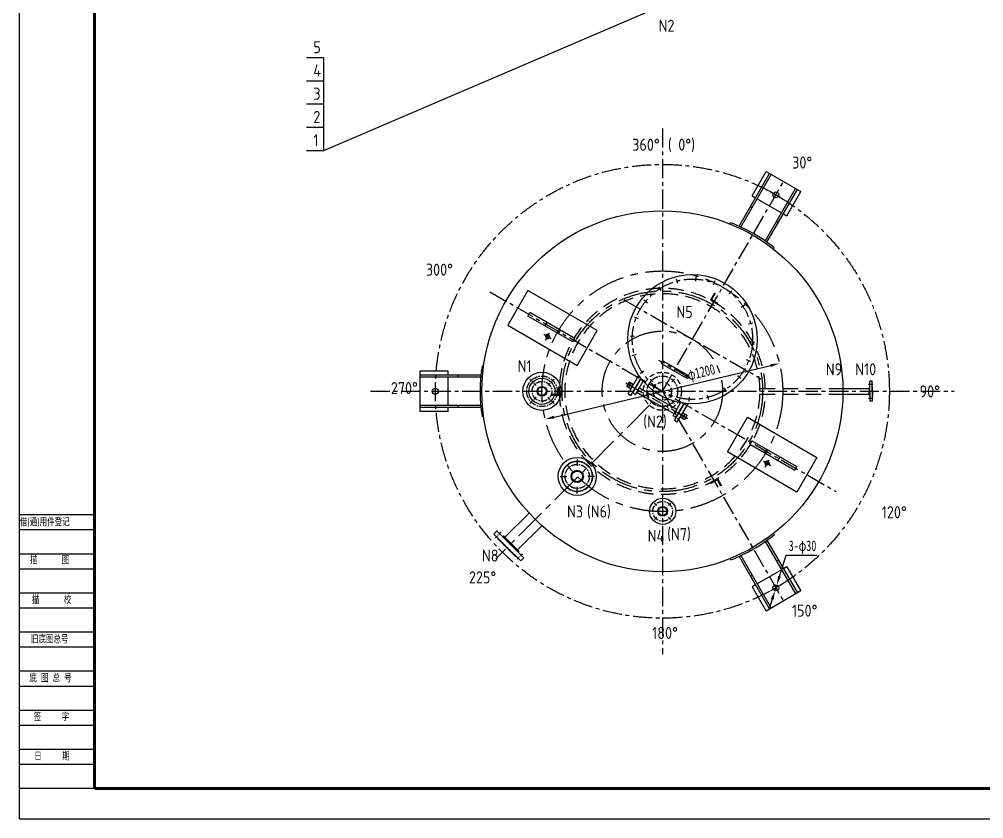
# Model space of a CAD drawing. Extents: x -23500 to -10885, y 1640 to 10550.
# Drawn here: x -23500 to -18693, y 1640 to 5626 of the extents above; entities that cross this region are included whole.
import ezdxf

# ---------------------------------------------------------------- set-up
doc = ezdxf.new("R2010")
doc.units = 0
doc.header["$MEASUREMENT"] = 0
doc.linetypes.add('CENTER', pattern=[50.8, 31.75, -6.35, 6.35, -6.35])
doc.linetypes.add('DASHED', pattern=[19.05, 12.7, -6.35])
doc.layers.get('0').update_dxf_attribs({"linetype": 'CONTINUOUS'})
doc.layers.get('DEFPOINTS').update_dxf_attribs({"linetype": 'CONTINUOUS'})
for name, color, linetype in [('LAYER1', 3, 'CONTINUOUS'), ('LAYER2', 1, 'CENTER'), ('LAYER3', 2, 'DASHED'), ('中线', 1, 'CENTER')]:
    doc.layers.add(name, color=color, linetype=linetype)
doc.styles.add('J_BigFont', font='gbenor.shx', dxfattribs={"bigfont": 'gbcbig.shx'})
doc.styles.get("Standard").update_dxf_attribs({"font": 'isocp.shx', "width": 0.8, "bigfont": 'hztxt.shx'})
doc.styles.add('STYLE1', font='SIMFANG.TTF', dxfattribs={"width": 0.7, "height": 52.5})
doc.dimstyles.get("Standard").update_dxf_attribs({"dimtxt": 0.18, "dimasz": 0.18, "dimexe": 0.18, "dimexo": 0.0625, "dimgap": 0.09, "dimtad": 0, "dimtih": 1, "dimtoh": 1, "dimdec": 4, "dimzin": 0, "dimdsep": 46, "dimtxsty": 'Standard', "dimcen": 0.09, "dimadec": 0, "dimazin": 0, "dimtfac": 1, "dimtdec": 4, "dimtofl": 0, "dimtmove": 0, "dimatfit": 3, "dimfxl": 0, "dimtolj": 1, "dimtzin": 0, "dimarcsym": 0})

# ---------------------------------------------------------------- blocks, each defined once
blk = doc.blocks.new('*D33')
at = {"layer": 'DEFPOINTS', "color": 0}
for p in [(-19711.4, 3910.1), (-20878.6, 3631.8)]:
    blk.add_point(p, dxfattribs=at)
at = {"layer": 'LAYER1', "color": 0, "lineweight": -2}
blk.add_line((-20834.9, 3642.2), (-19755.1, 3899.6), dxfattribs=at)
at = {"layer": 'LAYER1', "color": 0}
for points in [[(-19756.9, 3906.9), (-19753.4, 3892.3), (-19711.4, 3910.1)], [(-20836.6, 3649.5), (-20833.1, 3634.9), (-20878.6, 3631.8)]]:
    blk.add_solid(points, dxfattribs=at)
at = {"layer": 'LAYER1', "color": 0, "insert": (-20099.6, 3860), "char_height": 52.5, "attachment_point": 5, "rotation": 13.4097, "style": 'STYLE1'}
blk.add_mtext('\\A1;φ1200', dxfattribs=at)
blk = doc.blocks.new('*D32')
at = {"layer": 'DEFPOINTS', "color": 0}
for p in [(-19724.7, 2805.3), (-19733.8, 2776.7)]:
    blk.add_point(p, dxfattribs=at)
at = {"layer": 'LAYER1', "color": 0, "lineweight": -2}
for p, q in [((-19711.2, 2848.2), (-19677.8, 2954)), ((-19677.8, 2954), (-19524.8, 2954)), ((-19733.8, 2776.7), (-19724.7, 2805.3)), ((-19747.3, 2733.8), (-19760.9, 2690.9))]:
    blk.add_line(p, q, dxfattribs=at)
at = {"layer": 'LAYER1', "color": 0}
for points in [[(-19718.3, 2850.5), (-19704, 2846), (-19724.7, 2805.3)], [(-19754.5, 2736.1), (-19740.2, 2731.6), (-19733.8, 2776.7)]]:
    blk.add_solid(points, dxfattribs=at)
at = {"layer": 'LAYER1', "color": 0, "insert": (-19596.6, 2993.6), "char_height": 52.5, "attachment_point": 5, "style": 'STYLE1'}
blk.add_mtext('\\A1;3-φ30', dxfattribs=at)

msp = doc.modelspace()

# ---------------------------------------------------------------- linework, layer by layer
for p, q in [((-19912.25715, 4593.86533), (-19760.53435, 4856.65694)), ((-19847.85485, 4745.41338), (-19777.85485, 4866.65694)), ((-19777.85485, 4866.65694), (-19604.64977, 4766.65694)), ((-19903.13366, 4589.66768), (-19751.87409, 4851.65694)), ((-19781.8901, 4519.66768), (-19630.63054, 4781.65694)), ((-19773.69309, 4513.86533), (-19621.97028, 4776.65694)), ((-19674.64977, 4645.41338), (-19604.64977, 4766.65694)), ((-19847.85485, 4745.41338), (-19830.53435, 4735.41338)), ((-19821.87409, 4730.41338), (-19700.63054, 4660.41338)), ((-19855.22185, 4692.65338), (-19846.56159, 4687.65338)), ((-19725.31804, 4617.65338), (-19716.65778, 4612.65338)), ((-19691.97028, 4655.41338), (-19674.64977, 4645.41338)), ((-19958.13758, 4604.3981), (-19954.08896, 4611.41051)), ((-19741.63123, 4479.3981), (-19737.58261, 4486.41051)), ((-20225.48543, 4331.10596), (-20219.80995, 4309.92478)), ((-20128.72778, 4341.2756), (-20129.87542, 4319.37728)), ((-20314.36483, 4291.5343), (-20302.42179, 4273.14362)), ((-20033.56319, 4321.04774), (-20041.42161, 4300.57584)), ((-20965.49697, 4273.51159), (-21065.49697, 4100.30651)), ((-20619.08681, 4073.51159), (-20965.49697, 4273.51159)), ((-19949.30704, 4272.40243), (-19963.10701, 4255.36088)), ((-20386.66586, 4226.43416), (-20369.62431, 4212.63419)), ((-19884.2069, 4200.10141), (-19902.59758, 4188.15836)), ((-20965.22866, 4146.33962), (-20955.22866, 4163.66013)), ((-20741.72705, 4017.30091), (-20965.22866, 4146.33962)), ((-20731.72705, 4034.62141), (-20955.22866, 4163.66013)), ((-20435.31117, 4142.17801), (-20414.83927, 4134.31959)), ((-21065.49697, 4100.30651), (-20719.08681, 3900.30651)), ((-20870.20085, 4114.5693), (-20880.20085, 4097.24879)), ((-19844.63524, 4111.222), (-19865.81642, 4105.54652)), ((-20804.38292, 4076.5693), (-20814.38292, 4059.24879)), ((-20719.08681, 3900.30651), (-20619.08681, 4073.51159)), ((-20455.53902, 4047.01343), (-20433.64071, 4045.86578)), ((-20741.72705, 4017.30091), (-20731.72705, 4034.62141)), ((-19834.4656, 4014.46435), (-19856.36392, 4015.61199)), ((-20445.36939, 3950.25577), (-20424.18821, 3955.93125)), ((-21185.23813, 3895.93127), (-21193.33537, 3895.93127)), ((-20296.87409, 3907.68925), (-20175.63054, 3837.68925)), ((-20289.37409, 3920.67963), (-20168.13054, 3850.67963)), ((-19854.69346, 3919.29976), (-19875.16536, 3927.15818)), ((-21502.50231, 3670.93127), (-21502.50231, 3870.93127)), ((-21362.50231, 3870.93127), (-21502.50231, 3870.93127)), ((-21199.0567, 3850.93127), (-21502.50231, 3850.93127)), ((-21362.50231, 3850.93127), (-21362.50231, 3870.93127)), ((-21313.12731, 3840.93127), (-21313.12731, 3850.93127)), ((-20466.02258, 3758.04881), (-20412.54849, 3850.66864)), ((-20405.79772, 3861.37637), (-20387.40705, 3873.31941)), ((-19903.33877, 3835.04361), (-19920.38032, 3848.84358)), ((-21199.98318, 3840.93127), (-21502.50231, 3840.93127)), ((-21362.50231, 3700.93127), (-21362.50231, 3840.93127)), ((-20955.28317, 3831.21212), (-20942.55525, 3818.4842)), ((-20935.48418, 3811.41313), (-20924.17047, 3800.09942)), ((-20854.52045, 3811.41313), (-20865.83416, 3800.09942)), ((-20834.72146, 3831.21212), (-20847.44938, 3818.4842)), ((-20472.25655, 3797.25126), (-20461.42322, 3816.01514)), ((-20459.14651, 3816.62519), (-20471.64651, 3794.97455)), ((-20459.14651, 3816.62519), (-20461.42322, 3816.01514)), ((-20459.14651, 3816.62519), (-20440.38262, 3805.79185)), ((-20451.58882, 3749.71548), (-20401.90041, 3835.77833)), ((-20446.63262, 3794.96653), (-20438.88707, 3808.38222)), ((-20442.5338, 3763.73257), (-20401.35323, 3835.05941)), ((-20438.88707, 3808.38222), (-20437.4437, 3807.54889)), ((-20428.10005, 3755.39923), (-20390.128, 3821.16874)), ((-20340.69759, 3789.07534), (-20326.89762, 3806.11689)), ((-19249.95438, 3820.93127), (-19261.35438, 3820.93127)), ((-19261.35438, 3770.93127), (-19261.35438, 3820.93127)), ((-19249.95438, 3770.93127), (-19249.95438, 3820.93127)), ((-20472.25655, 3797.25126), (-20471.64651, 3794.97455)), ((-20471.64651, 3794.97455), (-20452.88262, 3784.14122)), ((-20466.02258, 3758.04881), (-20451.58882, 3749.71548)), ((-20446.63262, 3794.96653), (-20454.37817, 3781.55085)), ((-20454.37817, 3781.55085), (-20452.9348, 3780.71752)), ((-20443.25549, 3764.14923), (-20428.10005, 3755.39923)), ((-20421.85005, 3766.22455), (-20328.75231, 3712.47455)), ((-20409.35005, 3787.87519), (-20316.25231, 3734.12519)), ((-20256.44144, 3740.43003), (-20248.58302, 3760.90193)), ((-20064.5192, 3730.37182), (-20070.19468, 3751.55299)), ((-19975.63979, 3769.94348), (-19987.58284, 3788.33415)), ((-19398.46675, 3784.38127), (-19264.35438, 3784.38127)), ((-19398.46675, 3757.48127), (-19264.35438, 3757.48127)), ((-19264.35438, 3789.93127), (-19264.35438, 3770.93127)), ((-19264.35438, 3789.93127), (-19263.35438, 3789.93127)), ((-19264.35438, 3751.93127), (-19264.35438, 3770.93127)), ((-19264.35438, 3751.93127), (-19263.35438, 3751.93127)), ((-19261.35438, 3770.93127), (-19261.35438, 3720.93127)), ((-19249.95438, 3792.43127), (-19248.35438, 3792.43127)), ((-19249.95438, 3770.93127), (-19249.95438, 3720.93127)), ((-19249.95438, 3749.43127), (-19248.35438, 3749.43127)), ((-19248.35438, 3770.93127), (-19248.35438, 3792.43127)), ((-19248.35438, 3770.93127), (-19248.35438, 3749.43127)), ((-20955.28317, 3710.65041), (-20942.55525, 3723.37833)), ((-20935.48418, 3730.4494), (-20924.17047, 3741.76311)), ((-20854.52045, 3730.4494), (-20865.83416, 3741.76311)), ((-20834.72146, 3710.65041), (-20847.44938, 3723.37833)), ((-20235.65458, 3658.72455), (-20328.75231, 3712.47455)), ((-20235.65458, 3658.72455), (-20328.75231, 3712.47455)), ((-20223.15458, 3680.37519), (-20316.25231, 3734.12519)), ((-20223.15458, 3680.37519), (-20316.25231, 3734.12519)), ((-20241.90458, 3647.89923), (-20203.93254, 3713.66874)), ((-20235.08247, 3624.71548), (-20185.39406, 3710.77833)), ((-20227.47083, 3639.5659), (-20186.29026, 3710.89274)), ((-20220.64872, 3616.38214), (-20167.17463, 3709.00198)), ((-20161.27685, 3720.20218), (-20160.12921, 3742.10049)), ((-19249.95438, 3720.93127), (-19261.35438, 3720.93127)), ((-21199.98318, 3700.93127), (-21502.50231, 3700.93127)), ((-21199.0567, 3690.93127), (-21502.50231, 3690.93127)), ((-21362.50231, 3670.93127), (-21502.50231, 3670.93127)), ((-21362.50231, 3670.93127), (-21362.50231, 3690.93127)), ((-21313.12731, 3690.93127), (-21313.12731, 3700.93127)), ((-20198.37201, 3651.6332), (-20190.62646, 3665.04889)), ((-20173.35812, 3651.62519), (-20192.12201, 3662.45852)), ((-20190.62646, 3665.04889), (-20192.06983, 3665.88222)), ((-21185.23813, 3645.93127), (-21193.33537, 3645.93127)), ((-20226.74914, 3639.14923), (-20241.90458, 3647.89923)), ((-20220.64872, 3616.38214), (-20235.08247, 3624.71548)), ((-20206.11756, 3638.21752), (-20207.56093, 3639.05085)), ((-20198.37201, 3651.6332), (-20206.11756, 3638.21752)), ((-20185.85812, 3629.97455), (-20204.62201, 3640.80788)), ((-20173.35812, 3651.62519), (-20185.85812, 3629.97455)), ((-20183.58141, 3630.58459), (-20185.85812, 3629.97455)), ((-20183.58141, 3630.58459), (-20172.74808, 3649.34848)), ((-20173.35812, 3651.62519), (-20172.74808, 3649.34848)), ((-19970.91782, 3468.35094), (-19870.91782, 3641.55602)), ((-19870.91782, 3641.55602), (-19524.50766, 3441.55602)), ((-19858.27758, 3507.24112), (-19848.27758, 3524.56162)), ((-19848.27758, 3524.56162), (-19624.77597, 3395.52291)), ((-19624.50766, 3268.35094), (-19970.91782, 3468.35094)), ((-19858.27758, 3507.24112), (-19634.77597, 3378.2024)), ((-19775.6217, 3482.61374), (-19785.6217, 3465.29323)), ((-20719.26638, 3431.9172), (-20719.26638, 3413.9172)), ((-20719.26638, 3414.9172), (-20719.26638, 3398.9172)), ((-19709.80377, 3444.61374), (-19719.80377, 3427.29323)), ((-19524.50766, 3441.55602), (-19624.50766, 3268.35094)), ((-19634.77597, 3378.2024), (-19624.77597, 3395.52291)), ((-20804.51638, 3346.6672), (-20786.51638, 3346.6672)), ((-20787.51638, 3346.6672), (-20771.51638, 3346.6672)), ((-20651.01638, 3346.6672), (-20667.01638, 3346.6672)), ((-20634.01638, 3346.6672), (-20652.01638, 3346.6672)), ((-20719.26638, 3278.4172), (-20719.26638, 3294.4172)), ((-20719.26638, 3261.4172), (-20719.26638, 3279.4172)), ((-20333.95299, 3212.94431), (-20322.63928, 3201.63061)), ((-20252.98926, 3212.94431), (-20264.30297, 3201.63061)), ((-20333.95299, 3131.98059), (-20322.63928, 3143.2943)), ((-20252.98926, 3131.98059), (-20264.30297, 3143.2943)), ((-21135.42091, 3059.1485), (-21119.58171, 3074.98769)), ((-21068.24576, 2991.97335), (-21135.42091, 3059.1485)), ((-21052.40657, 3007.81254), (-21119.58171, 3074.98769)), ((-21113.14704, 3036.87463), (-21114.27841, 3035.74326)), ((-21069.37713, 2990.84198), (-21114.27841, 3035.74326)), ((-21086.3477, 3050.23895), (-21089.17612, 3047.41052)), ((-21086.3477, 3050.23895), (-21048.16393, 3012.05519)), ((-19741.63123, 3062.46443), (-19737.58261, 3055.45202)), ((-21069.37713, 2990.84198), (-21024.47585, 2945.9407)), ((-21068.24576, 2991.97335), (-21001.07062, 2924.79821)), ((-21052.40657, 3007.81254), (-20985.23143, 2940.6374)), ((-21009.98016, 2973.87142), (-21048.16393, 3012.05519)), ((-19781.8901, 3022.19485), (-19630.63154, 2760.20734)), ((-19773.69309, 3027.9972), (-19621.97129, 2765.20734)), ((-21023.34448, 2947.07207), (-21024.47585, 2945.9407)), ((-21023.34448, 2947.07207), (-21024.47585, 2945.9407)), ((-21009.98016, 2973.87142), (-21012.80859, 2971.04299)), ((-21001.07062, 2924.79821), (-20985.23143, 2940.6374)), ((-19958.13758, 2937.46443), (-19954.08896, 2930.45202)), ((-19912.25715, 2947.9972), (-19760.53535, 2685.20734)), ((-19903.13366, 2952.19485), (-19751.8751, 2690.20734)), ((-19716.65879, 2929.2109), (-19725.31904, 2924.2109)), ((-19674.65078, 2896.45089), (-19691.97129, 2886.45089)), ((-19674.65078, 2896.45089), (-19604.65078, 2775.20734)), ((-19846.5626, 2854.2109), (-19855.22285, 2849.2109)), ((-19700.63154, 2881.45089), (-19821.8751, 2811.45089)), ((-19830.53535, 2806.45089), (-19847.85586, 2796.45089)), ((-19847.85586, 2796.45089), (-19777.85586, 2675.20734)), ((-19604.65078, 2775.20734), (-19777.85586, 2675.20734))]:
    msp.add_line(p, q)
at = {"ltscale": 3}
for p, q in [((-21079.59483, 3043.48608), (-20959.38667, 3163.69423)), ((-21016.73303, 2980.62429), (-20896.52488, 3100.83244))]:
    msp.add_line(p, q, dxfattribs=at)
at = {"const_width": 15}
for points in [[(-23125.14111, 10399.5732), (-23125.14111, 1789.5732)], [(-23125.14111, 1789.5732), (-11035.14111, 1789.5732)]]:
    msp.add_lwpolyline(points, dxfattribs=at)
for centre, radius in [((-19729.25231, 4750.83901), 15), ((-20295.00231, 3770.93127), 900), ((-20145.00231, 4030.73889), 322.5), ((-20867.29189, 4043.60778), 9), ((-20895.00231, 3770.93127), 95), ((-20895.00231, 3770.93127), 65), ((-20456.01456, 3800.3832), 3.33333), ((-21426.50231, 3770.93127), 15), ((-20895.00231, 3770.93127), 24.75), ((-20895.00231, 3770.93127), 21.15), ((-20188.99006, 3646.21653), 3.33333), ((-20719.26638, 3346.6672), 95), ((-20719.26638, 3346.6672), 75), ((-19772.71274, 3411.65221), 9), ((-20719.26638, 3346.6672), 30.75), ((-20719.26638, 3346.6672), 26.75), ((-20293.47113, 3172.46245), 65), ((-20293.47113, 3172.46245), 24.75), ((-20293.47113, 3172.46245), 21.15), ((-19729.25332, 2791.02527), 15)]:
    msp.add_circle(centre, radius)
for centre, radius, start, end in [((-20247.50231, 3853.20368), 813, 51.15560329, 68.84439671), ((-20390.00231, 3770.93127), 813, 171.15560329, 188.84439671), ((-20293.12409, 3914.18444), 7.5, 60, 240), ((-20171.88054, 3844.18444), 7.5, 240, 60), ((-19263.35438, 3791.93127), 2, 270, 0), ((-19263.35438, 3749.93127), 2, 360, 90), ((-21090.59034, 3048.82474), 2, 225, 315), ((-20247.50231, 3688.65885), 813, 291.15560329, 308.84439671), ((-21011.39438, 2969.62878), 2, 135, 225)]:
    msp.add_arc(centre, radius, start, end)
at = {"layer": 'LAYER1'}
for p, q in [((-23500.14111, 10549.5732), (-23500.14111, 1639.5732)), ((-20371.25231, 5661.86898), (-21984.53293, 4970.23772)), ((-21984.53293, 5434.02755), (-22069.04522, 5434.02755)), ((-21984.53293, 5434.02755), (-21984.53293, 4970.23772)), ((-21984.53293, 5318.08009), (-22069.04522, 5318.08009)), ((-21984.53293, 5202.13264), (-22069.04522, 5202.13264)), ((-21984.53293, 5086.18518), (-22069.04522, 5086.18518)), ((-21984.53293, 4970.23772), (-22069.04522, 4970.23772)), ((-23125.14111, 3154.5732), (-23500.14111, 3154.5732)), ((-23125.14111, 3079.5732), (-23500.14111, 3079.5732)), ((-23125.14111, 2959.5732), (-23500.14111, 2959.5732)), ((-23125.14111, 2884.5732), (-23500.14111, 2884.5732)), ((-23125.14111, 2764.5732), (-23500.14111, 2764.5732)), ((-23125.14111, 2689.5732), (-23500.14111, 2689.5732)), ((-23125.14111, 2569.5732), (-23500.14111, 2569.5732)), ((-23125.14111, 2494.5732), (-23500.14111, 2494.5732)), ((-23125.14111, 2374.5732), (-23500.14111, 2374.5732)), ((-23125.14111, 2299.5732), (-23500.14111, 2299.5732)), ((-23125.14111, 2179.5732), (-23500.14111, 2179.5732)), ((-23125.14111, 2104.5732), (-23500.14111, 2104.5732)), ((-23125.14111, 1984.5732), (-23500.14111, 1984.5732)), ((-23125.14111, 1909.5732), (-23500.14111, 1909.5732)), ((-23125.14111, 1789.5732), (-23500.14111, 1789.5732)), ((-23500.14111, 1639.5732), (-10885.14111, 1639.5732))]:
    msp.add_line(p, q, dxfattribs=at)
for centre, start, end in [((-20867.29189, 4043.60778), 240, 150), ((-19772.71274, 3411.65221), 330, 240)]:
    msp.add_arc(centre, 11, start, end, dxfattribs=at)
at = {"layer": 'LAYER2', "ltscale": 3}
for p, q in [((-20295.00231, 5081.29718), (-20295.00231, 2460.56536)), ((-20295.00231, 3770.93127), (-19694.50231, 4811.02778)), ((-20295.00231, 3770.93127), (-19794.62592, 4637.6086)), ((-21154.43399, 4267.12438), (-19428.32498, 3270.55487)), ((-20486.4836, 4227.8932), (-19803.52103, 3833.58457)), ((-20152.64394, 3833.07819), (-20312.36069, 3925.29069)), ((-20477.62876, 3812.86216), (-20322.50231, 3723.29987)), ((-20461.43123, 3791.00126), (-20450.5979, 3809.76514)), ((-21749.20881, 3770.93127), (-18840.79582, 3770.93127)), ((-20295.00231, 3770.93127), (-19694.50231, 2730.83476)), ((-20167.37587, 3633.73757), (-20322.50231, 3723.29987)), ((-20194.40673, 3636.83459), (-20183.5734, 3655.59848))]:
    msp.add_line(p, q, dxfattribs=at)
at = {"layer": 'LAYER2', "ltscale": 2}
for p, q in [((-20849.0018, 4033.04799), (-20885.58198, 4054.16757)), ((-20877.85168, 4025.31769), (-20856.7321, 4061.89787)), ((-19791.00283, 3422.212), (-19754.42265, 3401.09242)), ((-19783.27253, 3393.36212), (-19762.15295, 3429.9423))]:
    msp.add_line(p, q, dxfattribs=at)
at = {"layer": 'LAYER2'}
for p, q in [((-20296.87409, 3907.68925), (-20289.37409, 3920.67963)), ((-20175.63054, 3837.68925), (-20168.13054, 3850.67963)), ((-20355.28317, 3831.21212), (-20342.55525, 3818.4842)), ((-20234.72146, 3831.21212), (-20247.44938, 3818.4842)), ((-20355.28317, 3710.65041), (-20342.55525, 3723.37833)), ((-20234.72146, 3710.65041), (-20247.44938, 3723.37833))]:
    msp.add_line(p, q, dxfattribs=at)
at = {"layer": 'LAYER2', "ltscale": 0.5}
for p, q in [((-19267.85438, 3805.93127), (-19241.85438, 3805.93127)), ((-19267.85438, 3735.93127), (-19241.85438, 3735.93127)), ((-21099.4403, 3068.6126), (-21127.01746, 3041.03544)), ((-20991.60651, 2960.77882), (-21019.18368, 2933.20165))]:
    msp.add_line(p, q, dxfattribs=at)
at = {"layer": 'LAYER2', "ltscale": 5}
msp.add_line((-20358.73482, 3701.4843), (-21124.80119, 2935.41792), dxfattribs=at)
at = {"layer": 'LAYER2', "ltscale": 3}
for centre, radius in [((-20295.00231, 3770.93127), 1131.5), ((-20145.00231, 4030.73889), 300)]:
    msp.add_circle(centre, radius, dxfattribs=at)
at = {"layer": 'LAYER2', "ltscale": 6}
for radius in [600, 500, 300]:
    msp.add_circle((-20295.00231, 3770.93127), radius, dxfattribs=at)
at = {"layer": 'LAYER2'}
for centre, radius in [((-20895.00231, 3770.93127), 76.25), ((-20295.00231, 3770.93127), 76.25), ((-20895.00231, 3770.93127), 49.25), ((-20719.26638, 3346.6672), 76.25), ((-20719.26638, 3346.6672), 60.25), ((-20293.47113, 3172.46245), 49.25)]:
    msp.add_circle(centre, radius, dxfattribs=at)
at = {"layer": 'LAYER3', "ltscale": 6}
for p, q in [((-20035.59835, 4260.23212), (-20055.59835, 4225.5911)), ((-20050.13425, 4227.0552), (-20032.13425, 4258.23212)), ((-20035.59835, 4260.23212), (-20032.13425, 4258.23212)), ((-20055.59835, 4225.5911), (-20020.95733, 4205.5911)), ((-20018.95733, 4209.0552), (-20050.13425, 4227.0552)), ((-20020.95733, 4205.5911), (-20018.95733, 4209.0552)), ((-20812.45126, 3754.93127), (-20848.45126, 3754.93127)), ((-20848.45126, 3750.93127), (-20848.45126, 3754.93127)), ((-20848.45126, 3750.93127), (-20808.45126, 3750.93127)), ((-20812.45126, 3790.93127), (-20812.45126, 3754.93127)), ((-20808.45126, 3790.93127), (-20812.45126, 3790.93127)), ((-20808.45126, 3750.93127), (-20808.45126, 3790.93127)), ((-19808.6393, 3784.38127), (-19395.10282, 3784.38127)), ((-19808.6393, 3757.48127), (-19395.10282, 3757.48127)), ((-20020.95733, 3336.27143), (-20055.59835, 3316.27143)), ((-20053.59835, 3312.80733), (-20022.42143, 3330.80733)), ((-20022.42143, 3330.80733), (-20004.42143, 3299.63042)), ((-20000.95733, 3301.63042), (-20020.95733, 3336.27143)), ((-20055.59835, 3316.27143), (-20053.59835, 3312.80733)), ((-20000.95733, 3301.63042), (-20004.42143, 3299.63042))]:
    msp.add_line(p, q, dxfattribs=at)
at = {"layer": 'LAYER3', "ltscale": 2}
for radius in [95, 45.25]:
    msp.add_circle((-20295.00231, 3770.93127), radius, dxfattribs=at)
at = {"layer": 'LAYER3', "ltscale": 6}
for radius, start, end in [(513.44895, 1.5010575, 358.4989425), (486.54895, 360, 358.41593242)]:
    msp.add_arc((-20295.00231, 3770.93127), radius, start, end, dxfattribs=at)
at = {"layer": '中线'}
for p, q in [((-19759.99695, 4768.58943), (-19702.95344, 4735.65535)), ((-21426.50231, 3735.43042), (-21426.50231, 3801.29859)), ((-19698.50869, 2808.77569), (-19755.55219, 2775.8416))]:
    msp.add_line(p, q, dxfattribs=at)

# ---------------------------------------------------------------- texts
at = {"layer": 'LAYER1', "style": 'J_BigFont'}
for s, p in [('借(通)用件登记', (-23497.74556, 3098.6847)), ('描      图', (-23447.4398, 2909.18725)), ('描      校', (-23437.85765, 2710.58228)), ('旧底图总号', (-23442.64878, 2514.37016)), ('底 图 总 号', (-23449.83534, 2320.55089)), ('签     字', (-23428.2757, 2126.73158)), ('日     期', (-23425.88016, 1930.51943))]:
    msp.add_text(s, height=37.5, dxfattribs=at).set_placement(p)
at = {"layer": 'LAYER1', "char_height": 60, "attachment_point": 1, "style": 'J_BigFont'}
for s, insert, width in [('N2', (-20313.44804, 5623.67489), 64.9314), ('5', (-22034.37874, 5516.84713), 247.02396), ('4', (-22034.37874, 5400.89967), 247.02396), ('3', (-22034.37874, 5284.95221), 247.02396), ('2', (-22034.37874, 5169.00475), 247.02396), ('1', (-22034.37874, 5053.0573), 247.02396), ('360°', (-20445.22057, 5030.4271), 145.7848), ('( 0°)', (-20267.28716, 5030.4271), 242.5788103), ('30°', (-19648.17595, 4941.55716), 145.7848), ('300°', (-21473.73165, 4407.54243), 145.7848), ('N5', (-20224.99851, 4196.44221), 64.9314), ('N1', (-21016.1148, 3926.2128), 64.9314), ('N9  N10', (-19480.41095, 3910.64851), 250.5873491), ('270°', (-21648.26221, 3817.00048), 145.7848), ('90°', (-19013.08771, 3800.61382), 145.7848), ('(N2)', (-20390.19726, 3650.29948), 64.9314), ('N3', (-20770.17343, 3201.48943), 64.9314), ('(N6)', (-20670.88781, 3201.48943), 64.9314), ('120°', (-19201.32362, 3197.71175), 145.7848), ('N4', (-20368.02551, 3079.96946), 64.9314), ('(N7)', (-20271.03252, 3089.23514), 64.9314), ('N8', (-21194.34916, 2981.78128), 64.9314), ('225°', (-21259.17142, 2873.07466), 145.7848), ('150°', (-19649.20665, 2707.05513), 145.7848), ('180°', (-20345.96711, 2595.77192), 145.7848)]:
    msp.add_mtext(s, dxfattribs=dict(at, insert=insert, width=width))

# ---------------------------------------------------------------- dimensions: what is measured, and where the dimension line sits
at = {"layer": 'LAYER1'}
for p1, p2, text, override, picture, middle in [((-20878.64435, 3631.78396), (-19711.36028, 3910.07857), 'φ1200', {"dimscale": 15, "dimtxt": 3.5, "dimasz": 3, "dimexe": 0.625, "dimexo": 0, "dimgap": 0.625, "dimtad": 1, "dimtih": 0, "dimzin": 8, "dimtxsty": 'STYLE1', "dimcen": 2.5, "dimtofl": 1, "dimtmove": 2}, '*D33', (-20099.58566, 3859.98507)), ((-19733.7699, 2776.7231), (-19724.73293, 2805.32963), '3-φ30', {"dimscale": 15, "dimtxt": 3.5, "dimasz": 3, "dimexe": 0.625, "dimexo": 0, "dimgap": 0.625, "dimtad": 1, "dimtih": 0, "dimzin": 8, "dimtxsty": 'STYLE1', "dimcen": 2.5, "dimtofl": 1, "dimatfit": 2}, '*D32', (-19596.5693, 2954.03588))]:
    dim = msp.add_diameter_dim_2p(p1=p1, p2=p2, text=text, dimstyle='Standard', override=override, dxfattribs=at)
    dim.commit()
    dim.dimension.update_dxf_attribs({"geometry": picture, "text_midpoint": middle, "dimtype": 163})

doc.saveas('drawing.dxf')
